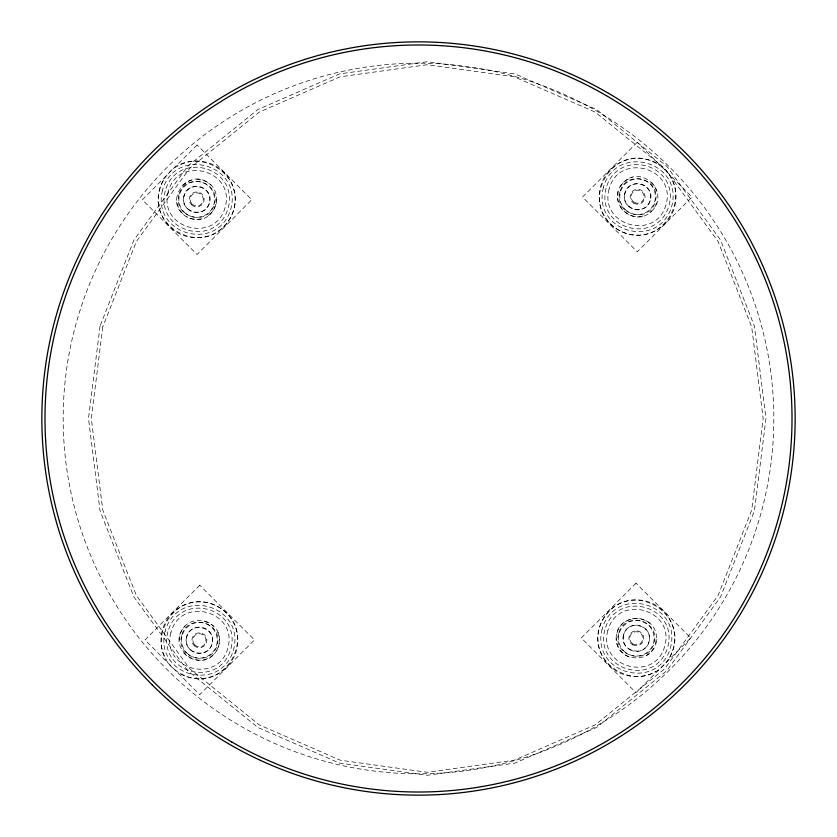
<?xml version="1.0" encoding="UTF-8"?>
<svg xmlns="http://www.w3.org/2000/svg" width="837" height="837" viewBox="0 0 837 837"><rect width="100%" height="100%" fill="white"/><g stroke="black" fill="none" stroke-linecap="round" stroke-linejoin="round"><path stroke-width="0.63" stroke-dasharray="4.18 3.14" d="M216.762 199.405C216.637 206.467 212.786 213.132 206.739 216.762M179.369 640.284C181.273 606.553 232.027 620.29 216.856 650.359C201.822 676.003 164.282 647.2 185.155 626.034M618.24 191.537L617.549 196.716L618.24 201.905M616.178 638.265C615.917 612.109 656.752 612.109 656.48 638.265C656.752 664.432 615.917 664.432 616.178 638.265C616.44 647.106 622.55 655.287 631.15 657.631M655.685 643.454L656.375 638.265M163.466 180.206C138.911 223.929 204.385 261.74 229.976 218.603C254.532 174.881 189.057 137.08 163.466 180.206A38.397 38.397 0 0 0 190.051 237.216A38.397 38.397 0 0 0 234.527 192.74A38.397 38.397 0 0 0 177.528 166.155M216.762 650.297C220.183 644.134 220.183 636.434 216.762 630.261M654.952 206.739L656.951 201.905M616.974 633.086C620.374 618.658 640.347 613.312 650.506 624.099M669.579 657.463C694.145 613.741 628.671 575.94 603.079 619.077C578.524 662.799 643.998 700.6 669.579 657.463A38.397 38.397 0 0 0 643.004 600.453A38.397 38.397 0 0 0 598.518 644.94A38.397 38.397 0 0 0 655.528 671.525M620.238 186.703L623.419 182.55L627.572 179.369L632.406 177.36M651.845 210.966C670.531 192.656 641.655 163.78 623.345 182.466C604.659 200.786 633.536 229.662 651.845 210.966L647.608 214.073M653.687 648.288L650.506 652.442L646.352 655.622M182.55 185.239L186.703 182.047L191.537 180.049M213.581 654.45C204.772 663.595 188.199 661.408 182.047 650.297M201.905 218.76L196.716 219.451L191.537 218.76L186.703 216.762M642.785 216.082C634.205 218.321 624.716 214.387 620.238 206.739M196.716 179.369C230.447 181.273 216.71 232.027 186.641 216.856C160.997 201.822 189.8 164.282 210.966 185.155M656.794 163.466C613.071 138.911 575.26 204.385 618.397 229.976C662.119 254.532 699.92 189.057 656.794 163.466A38.397 38.397 0 0 0 599.784 190.051A38.397 38.397 0 0 0 644.26 234.527A38.397 38.397 0 0 0 670.845 177.528M204.594 620.918L209.428 622.927L213.581 626.107M180.206 673.534C223.929 698.089 261.74 632.615 218.603 607.024C174.881 582.468 137.08 647.943 180.206 673.534A38.397 38.397 0 0 0 237.216 646.949A38.397 38.397 0 0 0 192.74 602.473A38.397 38.397 0 0 0 166.155 659.472M651.761 182.55L654.952 186.703L656.951 191.537M182.55 213.581L179.369 209.428L177.36 204.594L176.68 199.405M100.032 326.168L88.492 418.5L100.032 510.832L133.868 596.875L187.708 670.772L257.859 727.458L339.56 763.103L427.226 775.261L514.901 763.103L596.603 727.458L666.754 670.772L720.594 596.875L754.43 510.832L765.97 418.5L754.43 326.168L720.594 240.125L666.754 166.228L596.603 109.542L514.901 73.897L427.226 61.739L339.56 73.897L257.859 109.542L187.708 166.228L133.868 240.125L100.032 326.168M102.763 326.932L91.317 418.5L102.763 510.068L136.316 595.389L189.696 668.669L259.271 724.884L340.293 760.226L427.226 772.289L514.169 760.226L595.191 724.884L664.756 668.669L718.146 595.389L751.699 510.068L763.145 418.5L751.699 326.932L718.146 241.611L664.756 168.331L595.191 112.116L514.169 76.774L427.226 64.711L340.293 76.774L259.271 112.116L189.696 168.331L136.316 241.611L102.763 326.932M162.493 190.24C151.037 235.082 218.447 253.151 230.949 208.58C242.406 163.728 174.996 145.669 162.493 190.24M165.192 190.962C154.636 232.267 216.731 248.913 228.25 207.858C238.807 166.542 176.712 149.907 165.192 190.962M168.216 191.767C157.921 228.679 215.684 244.153 225.226 207.042C235.511 170.141 177.758 154.667 168.216 191.767M178.982 194.655C172.568 217.63 208.528 227.266 214.46 204.165C220.874 181.19 184.914 171.554 178.982 194.655M184.004 195.994C179.003 212.169 205.682 219.325 209.438 202.816C214.439 186.641 187.76 179.495 184.004 195.994M165.171 631.108C153.726 675.961 221.135 694.019 233.638 649.449C245.095 604.607 177.685 586.538 165.171 631.108M167.871 631.83C157.325 673.147 219.42 689.782 230.939 648.727C241.485 607.411 179.4 590.776 167.871 631.83M170.905 632.646C160.61 669.548 218.373 685.022 227.905 647.922C238.2 611.01 180.447 595.536 170.905 632.646M181.66 635.524C175.257 658.499 211.217 668.135 217.149 645.034C223.563 622.058 187.603 612.422 181.66 635.524M186.682 636.873C181.692 653.048 208.371 660.194 212.127 643.684C217.128 627.509 190.449 620.363 186.682 636.873M603.362 187.551C591.905 232.393 659.315 250.462 671.829 205.892C683.274 161.039 615.865 142.981 603.362 187.551M606.061 188.273C595.515 229.589 657.6 246.224 669.129 205.17C679.675 163.853 617.58 147.218 606.061 188.273M609.095 189.078C598.8 225.99 656.553 241.464 666.095 204.354C676.39 167.452 618.627 151.978 609.095 189.078M619.851 191.966C613.437 214.942 649.397 224.578 655.34 201.476C661.743 178.501 625.783 168.865 619.851 191.966M624.873 193.316C619.872 209.491 646.551 216.637 650.318 200.127C655.308 183.952 628.629 176.806 624.873 193.316M602.106 629.1C590.65 673.942 658.06 692.011 670.563 647.44C682.019 602.598 614.609 584.529 602.106 629.1M604.806 629.822C594.249 671.138 656.344 687.773 667.863 646.719C678.409 605.402 616.325 588.767 604.806 629.822M607.829 630.638C597.534 667.539 655.298 683.013 664.84 645.902C675.124 609.001 617.371 593.527 607.829 630.638M618.585 633.515C612.182 656.49 648.141 666.126 654.074 643.025C660.487 620.05 624.528 610.414 618.585 633.515M623.617 634.864C618.616 651.04 645.296 658.185 649.052 641.676C654.053 625.501 627.373 618.355 623.617 634.864M197.051 145L142.311 199.74L197.051 254.479L251.791 199.74L197.051 145M637.26 142.311L582.521 197.051L637.26 251.791L692 197.051L637.26 142.311M199.74 585.209L145 639.949L199.74 694.689L254.479 639.949L199.74 585.209M636.005 583.201L581.265 637.94L636.005 692.68L690.745 637.94L636.005 583.201M240.836 726.223A355.327 355.327 0 0 0 773.827 418.5A355.327 355.327 0 0 0 240.836 110.777A355.327 355.327 0 0 0 240.836 726.223M623.743 650.862A17.807 17.807 0 0 0 653.53 642.879A17.807 17.807 0 0 0 631.726 621.064A17.807 17.807 0 0 0 623.743 650.862M633.023 643.998A6.612 6.612 0 0 0 642.942 638.265A6.612 6.612 0 0 0 633.023 632.542A6.612 6.612 0 0 0 633.023 643.998M632.594 644.752A7.491 7.491 0 0 0 643.82 638.265A7.491 7.491 0 0 0 632.594 631.789A7.491 7.491 0 0 0 632.594 644.752M629.748 649.679A13.172 13.172 0 0 0 649.502 638.265A13.172 13.172 0 0 0 629.748 626.861A13.172 13.172 0 0 0 629.748 649.679M624.998 209.313A17.807 17.807 0 0 0 654.796 201.33A17.807 17.807 0 0 0 632.981 179.516A17.807 17.807 0 0 0 624.998 209.313M634.289 202.449A6.612 6.612 0 0 0 644.208 196.716A6.612 6.612 0 0 0 634.289 190.993A6.612 6.612 0 0 0 634.289 202.449M633.85 203.203A7.491 7.491 0 0 0 645.076 196.716A7.491 7.491 0 0 0 633.85 190.24A7.491 7.491 0 0 0 633.85 203.203M628.284 206.028A13.172 13.172 0 0 0 650.318 200.127A13.172 13.172 0 0 0 634.184 184.004A13.172 13.172 0 0 0 628.284 206.028M184.088 212.033A17.859 17.859 0 0 0 213.979 204.029A17.859 17.859 0 0 0 192.102 182.152A17.859 17.859 0 0 0 184.088 212.033M192.039 204.082A6.612 6.612 0 0 0 203.109 201.121A6.612 6.612 0 0 0 195.011 193.023A6.612 6.612 0 0 0 192.039 204.082M191.422 204.699A7.491 7.491 0 0 0 203.956 201.34A7.491 7.491 0 0 0 194.78 192.175A7.491 7.491 0 0 0 191.422 204.699M187.404 208.716A13.172 13.172 0 0 0 209.438 202.816A13.172 13.172 0 0 0 193.316 186.682A13.172 13.172 0 0 0 187.404 208.716M186.777 652.912A17.859 17.859 0 0 0 216.657 644.898A17.859 17.859 0 0 0 194.78 623.021A17.859 17.859 0 0 0 186.777 652.912M194.728 644.961A6.612 6.612 0 0 0 205.797 641.989A6.612 6.612 0 0 0 197.699 633.891A6.612 6.612 0 0 0 194.728 644.961M194.111 645.578A7.491 7.491 0 0 0 206.634 642.22A7.491 7.491 0 0 0 197.469 633.044A7.491 7.491 0 0 0 194.111 645.578M190.093 649.596A13.172 13.172 0 0 0 212.127 643.684A13.172 13.172 0 0 0 195.994 627.562A13.172 13.172 0 0 0 190.093 649.596"/><path stroke-width="1.26" d="M152.167 684.833A376.65 376.65 0 0 0 782.313 515.979A376.65 376.65 0 0 0 321.021 54.687A376.65 376.65 0 0 0 152.167 684.833M231.744 741.969A373.511 373.511 0 0 0 792.011 418.5A373.511 373.511 0 0 0 231.744 95.031A373.511 373.511 0 0 0 231.744 741.969"/></g></svg>
